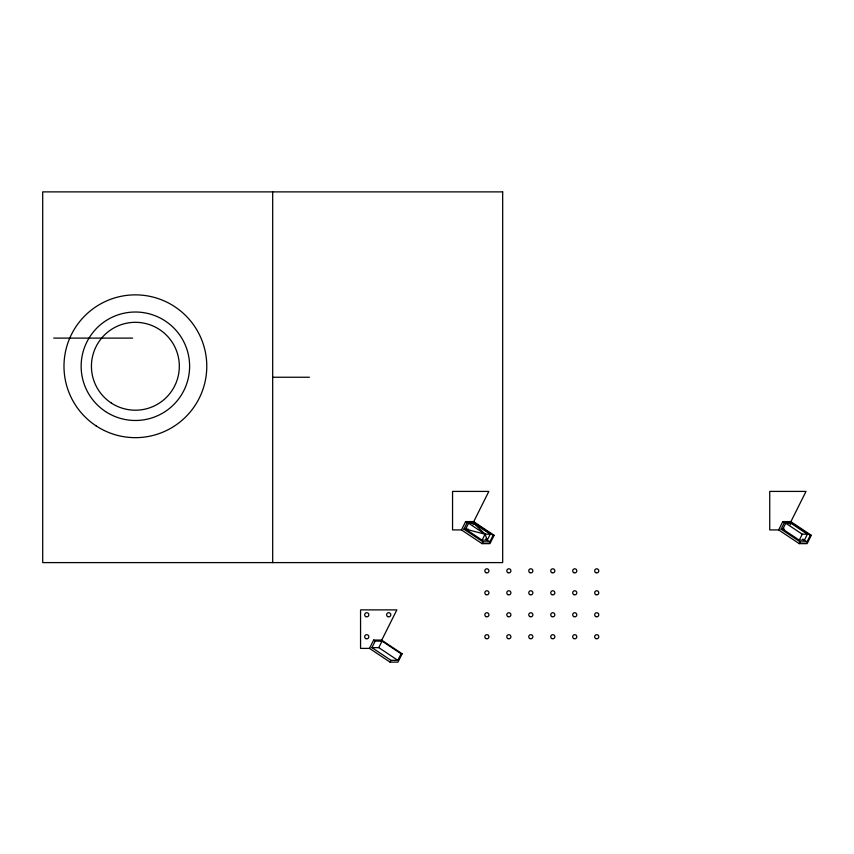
<?xml version="1.0" encoding="UTF-8"?>
<svg xmlns="http://www.w3.org/2000/svg" width="854" height="854" viewBox="0 0 854 854"><rect width="100%" height="100%" fill="white"/><g stroke="black" fill="none" stroke-linecap="round" stroke-linejoin="round"><path stroke-width="1.28" d="M369.483 648.389L373.646 640.062L381.535 640.062L402.138 653.79L397.975 662.117L390.075 662.117L369.483 648.389L360.559 648.389L360.559 609.884L396.854 609.884L381.108 641.375M401.102 653.79L397.836 660.334L390.972 660.334L371.917 647.631L375.184 641.098L382.058 641.098L401.102 653.79L402.138 653.79M371.917 647.631L378.781 647.631L382.058 641.098M390.075 662.117L390.972 660.334M461.47 529.918L465.633 521.591L473.532 521.591L494.124 535.319L489.961 543.646L482.072 543.646L461.47 529.918L452.556 529.918L452.556 491.413L488.84 491.413L473.682 521.741M493.1 535.319L489.822 541.863L482.958 541.863L463.914 529.16L467.181 522.627L474.045 522.627L493.1 535.319L494.124 535.319M465.622 529.16L468.6 523.214L473.746 523.214L490.228 534.198L487.25 540.144L482.104 540.144L465.622 529.16L485.072 534.198L490.228 534.198M472.956 524.804L474.045 522.627M482.104 540.144L485.072 534.198L473.746 523.214M482.072 543.646L482.958 541.863M778.645 529.918L782.808 521.591L790.708 521.591L811.3 535.319L807.137 543.646L799.248 543.646L778.645 529.918L769.732 529.918L769.732 491.413L806.016 491.413L790.857 521.741M810.275 535.319L806.998 541.863L800.134 541.863L781.079 529.16L784.356 522.627L791.22 522.627L810.275 535.319L811.3 535.319M785.776 523.214L782.798 529.16L799.28 540.144L804.425 540.144L807.404 534.198L790.921 523.214L785.776 523.214L802.248 534.198L807.404 534.198M790.131 524.804L791.22 522.627M799.28 540.144L802.248 534.198M799.248 543.646L800.134 541.863M53.685 338.109L132.637 338.109M272.682 377.244L309.415 377.244M463.914 529.16L468.205 529.16M781.079 529.16L784.516 529.16M782.808 521.591L784.356 522.627M802.771 539.045L806.998 541.863M468.6 523.214L485.072 534.198L487.25 540.144M465.633 521.591L467.181 522.627M485.595 539.045L489.822 541.863M373.646 640.062L375.184 641.098M378.781 647.631L397.836 660.334M272.682 191.883L272.682 562.605M502.675 191.883L42.7 191.883L42.7 562.605L502.675 562.605L502.675 191.883M111.319 403.035A43.938 43.938 0 0 0 179.255 368.704A43.938 43.938 0 0 0 115.568 327.039A43.938 43.938 0 0 0 111.319 403.035M95.958 425.783A71.394 71.394 0 0 0 206.647 370.625A71.394 71.394 0 0 0 103.537 302.359A71.394 71.394 0 0 0 95.958 425.783M105.554 411.553A54.24 54.24 0 0 0 189.524 369.44A54.24 54.24 0 0 0 111.063 317.773A54.24 54.24 0 0 0 105.554 411.553M365.693 638.557A2.092 2.092 0 0 0 368.832 636.753A2.092 2.092 0 0 0 365.693 634.938A2.092 2.092 0 0 0 365.693 638.557M365.693 616.588A2.092 2.092 0 0 0 368.832 614.784A2.092 2.092 0 0 0 365.693 612.969A2.092 2.092 0 0 0 365.693 616.588M387.663 616.588A2.092 2.092 0 0 0 390.801 614.784A2.092 2.092 0 0 0 387.663 612.969A2.092 2.092 0 0 0 387.663 616.588M595.697 572.628A2.06 2.06 0 0 0 598.782 570.846A2.06 2.06 0 0 0 595.697 569.063A2.06 2.06 0 0 0 595.697 572.628M595.697 594.597A2.06 2.06 0 0 0 598.782 592.815A2.06 2.06 0 0 0 595.697 591.032A2.06 2.06 0 0 0 595.697 594.597M595.697 616.567A2.06 2.06 0 0 0 598.782 614.784A2.06 2.06 0 0 0 595.697 613.001A2.06 2.06 0 0 0 595.697 616.567M595.697 638.536A2.06 2.06 0 0 0 598.782 636.753A2.06 2.06 0 0 0 595.697 634.96A2.06 2.06 0 0 0 595.697 638.536M573.728 572.628A2.06 2.06 0 0 0 576.813 570.846A2.06 2.06 0 0 0 573.728 569.063A2.06 2.06 0 0 0 573.728 572.628M573.728 594.597A2.06 2.06 0 0 0 576.813 592.815A2.06 2.06 0 0 0 573.728 591.032A2.06 2.06 0 0 0 573.728 594.597M573.728 616.567A2.06 2.06 0 0 0 576.813 614.784A2.06 2.06 0 0 0 573.728 613.001A2.06 2.06 0 0 0 573.728 616.567M551.759 572.628A2.06 2.06 0 0 0 554.844 570.846A2.06 2.06 0 0 0 551.759 569.063A2.06 2.06 0 0 0 551.759 572.628M551.759 594.597A2.06 2.06 0 0 0 554.844 592.815A2.06 2.06 0 0 0 551.759 591.032A2.06 2.06 0 0 0 551.759 594.597M551.759 616.567A2.06 2.06 0 0 0 554.844 614.784A2.06 2.06 0 0 0 551.759 613.001A2.06 2.06 0 0 0 551.759 616.567M529.79 572.628A2.06 2.06 0 0 0 532.875 570.846A2.06 2.06 0 0 0 529.79 569.063A2.06 2.06 0 0 0 529.79 572.628M529.79 594.597A2.06 2.06 0 0 0 532.875 592.815A2.06 2.06 0 0 0 529.79 591.032A2.06 2.06 0 0 0 529.79 594.597M529.79 616.567A2.06 2.06 0 0 0 532.875 614.784A2.06 2.06 0 0 0 529.79 613.001A2.06 2.06 0 0 0 529.79 616.567M573.728 638.536A2.06 2.06 0 0 0 576.813 636.753A2.06 2.06 0 0 0 573.728 634.96A2.06 2.06 0 0 0 573.728 638.536M507.82 572.628A2.06 2.06 0 0 0 510.905 570.846A2.06 2.06 0 0 0 507.82 569.063A2.06 2.06 0 0 0 507.82 572.628M485.851 572.628A2.06 2.06 0 0 0 488.936 570.846A2.06 2.06 0 0 0 485.851 569.063A2.06 2.06 0 0 0 485.851 572.628M507.82 594.597A2.06 2.06 0 0 0 510.905 592.815A2.06 2.06 0 0 0 507.82 591.032A2.06 2.06 0 0 0 507.82 594.597M485.851 594.597A2.06 2.06 0 0 0 488.936 592.815A2.06 2.06 0 0 0 485.851 591.032A2.06 2.06 0 0 0 485.851 594.597M551.759 638.536A2.06 2.06 0 0 0 554.844 636.753A2.06 2.06 0 0 0 551.759 634.96A2.06 2.06 0 0 0 551.759 638.536M529.79 638.536A2.06 2.06 0 0 0 532.875 636.753A2.06 2.06 0 0 0 529.79 634.96A2.06 2.06 0 0 0 529.79 638.536M507.82 616.567A2.06 2.06 0 0 0 510.905 614.784A2.06 2.06 0 0 0 507.82 613.001A2.06 2.06 0 0 0 507.82 616.567M485.851 616.567A2.06 2.06 0 0 0 488.936 614.784A2.06 2.06 0 0 0 485.851 613.001A2.06 2.06 0 0 0 485.851 616.567M507.82 638.536A2.06 2.06 0 0 0 510.905 636.753A2.06 2.06 0 0 0 507.82 634.96A2.06 2.06 0 0 0 507.82 638.536M485.851 638.536A2.06 2.06 0 0 0 488.936 636.753A2.06 2.06 0 0 0 485.851 634.96A2.06 2.06 0 0 0 485.851 638.536"/></g></svg>
